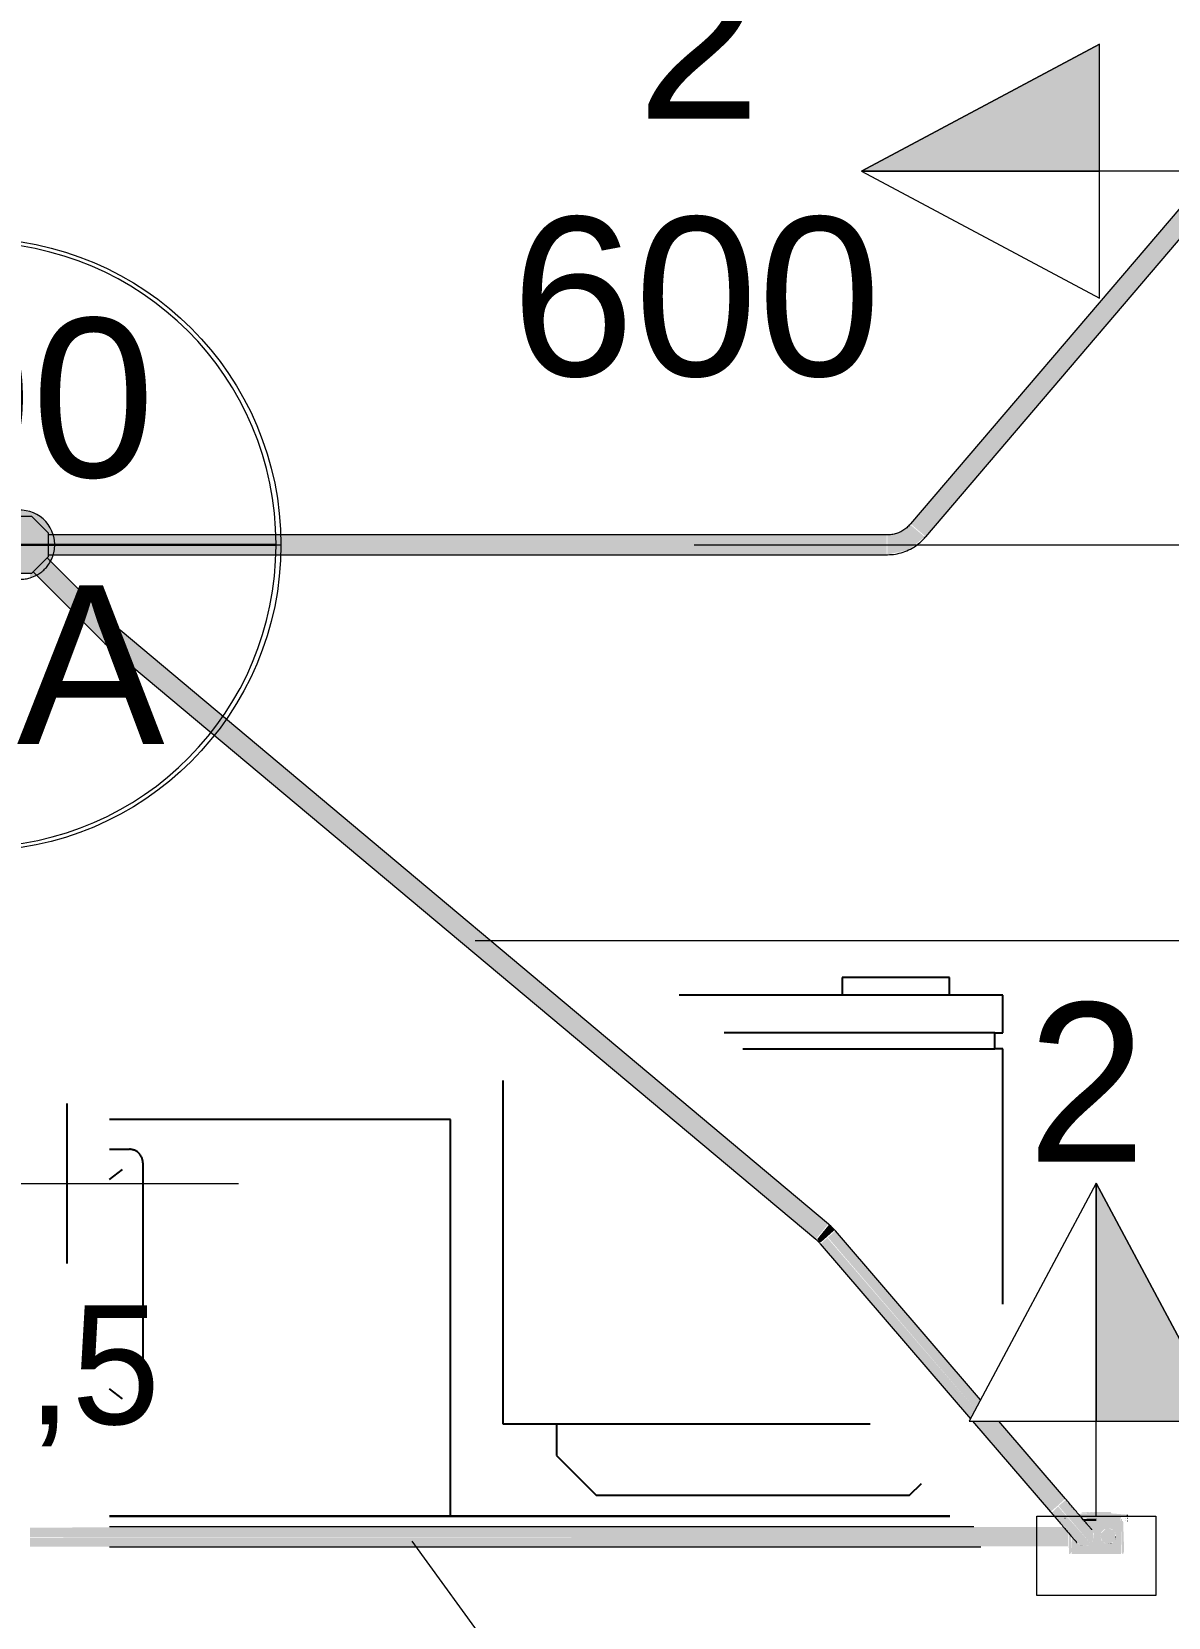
# Model space of a CAD drawing. Header units: metres. Extents: x 4 to 151, y -16 to 34.
# Drawn here: x 38.653 to 40.085, y 8.599 to 10.598 of the extents above; entities that cross this region are included whole.
import ezdxf

# ---------------------------------------------------------------- set-up
doc = ezdxf.new("R2010")
doc.units = ezdxf.units.M
doc.linetypes.add('Hidden 1_5', pattern=[0.0022, 0.0015, -0.0007000000000000001])
doc.linetypes.add('IMPORT-_Tracejado pequeno', pattern=[2.25, 1.5, -0.7500000000000001])
for name, color, linetype, lineweight in [('A-ANNO-NOTE', 7, 'Continuous', 9), ('A-DETL', 7, 'Continuous', 9), ('A-GENM', 7, 'Continuous', 9), ('Dispositivos elétricos', 7, 'Continuous', 50), ('E-LITE-EQPM-IDEN', 7, 'Continuous', 9), ('E-POWR-CNDT', 7, 'Continuous', 25), ('Identificadores de dispositivos elétricos', 7, 'Continuous', 9), ('KIRYA - PAREDE', 7, 'Continuous', 35), ('KIRYA - PISO', 7, 'Continuous', 9), ('LAYOUT-WC_COZINHA', 7, 'Continuous', 9)]:
    doc.layers.add(name, color=color, linetype=linetype, lineweight=lineweight)
doc.layers.add('Base Revit Coremas_dwg', color=7, linetype='Continuous', lineweight=9, true_color=0x767676)
doc.styles.add('Arial_1', font='arial.ttf', dxfattribs={"height": 0.1999999999999998})
doc.styles.add('Century Gothic_3', font='GOTHIC.TTF', dxfattribs={"height": 0.1999999999999998})
doc.styles.add('Century Gothic_5', font='GOTHIC.TTF', dxfattribs={"height": 0.1499999999999999})

# ---------------------------------------------------------------- blocks, each defined once
blk = doc.blocks.new('1_a_1 Tomada 2P_T_Conjunto 4x2 - a_ Tomada 2P_T 10A-V21-PLANTA BAIXA - TÉRREO')
at = {"layer": 'A-GENM', "true_color": 0xfbfbfb}
for points in [[(-0.01758819045100713, 8.662937034387142e-15), (0.03945262852544664, 8.662937034387142e-15), (0.03945262852544664, 0.002040112774558258), (1.732587406877428e-14, 0.005134648236333317), (-0.02263824723124786, 0.002861145566397624), (-0.01875631411146303, 8.662937034387142e-15), (-0.01849999999998713, 8.662937034387142e-15)], [(-0.01849999999998713, 0.003683568595186807), (1.732587406877428e-14, 0.005134648236333317), (0.01850000000001745, 0.003683568595186807), (0.01850000000001745, 0.005586397029279828), (-0.01849999999998713, 0.005134648236333317)]]:
    blk.add_hatch(color=7, dxfattribs=at).paths.add_polyline_path(points)
at = {"layer": 'A-GENM'}
blk.add_line((0.03945262852542796, -2.707167823245982e-16), (0.03945262852542796, 0.002040112774547159), dxfattribs=at)
blk = doc.blocks.new('Base Revit Coremas_dwg_A$C245F1D6E-8225580-PLANTA BAIXA - TÉRREO')
at = {"layer": 'LAYOUT-WC_COZINHA', "color": 254, "linetype": 'IMPORT-_Tracejado pequeno', "lineweight": 25, "true_color": 0xe3e3e3}
for p, q in [((0.8977768198381908, 0.5000000611034883), (0.6544821355883762, 0.5000000611034883)), ((1.199999976023018, 0.5000000611034883), (1.176682076889047, 0.5000000611034926)), ((0.3874999760230367, 0.05437204950430897), (0.3874999760230367, 0.3603720493701985)), ((0.4044999760155861, 0.3773720502940705), (0.4294821355883988, 0.3773720502940705)), ((0.636823674802372, 0.3773720502940705), (0.7954999760188458, 0.3773720502940705)), ((0.8124999760113952, 0.3603720493701985), (0.8124999760113952, 0.05437204950430897)), ((0.4129999760118608, 0.3518720507709077), (0.4294821355883994, 0.3391358363942578)), ((0.786999976022571, 0.3518720507709077), (0.6362845380720046, 0.2354101199744037)), ((0.6362845380720046, 0.1793339789001038), (0.786999976022571, 0.06287204996624496)), ((0.4294821355883994, 0.07560826413919704), (0.4129999760118608, 0.06287204996624496)), ((0.4294821355883987, 0.03737205044308212), (0.4044999760155861, 0.03737205044308212)), ((0.7954999760188458, 0.03737205044308212), (0.6544821355883975, 0.03737205044308212)), ((0.6544821355883805, 6.110348493848505e-08), (0.9189570820309078, 6.110348926995357e-08))]:
    blk.add_line(p, q, dxfattribs=at)
at = {"layer": 'LAYOUT-WC_COZINHA', "color": 254, "linetype": 'IMPORT-_Tracejado pequeno', "lineweight": 25, "true_color": 0xe3e3e3, "flags": 128}
for points in [[(0.4294821355883798, 0.5000000611034883), (-2.398862123982326e-08, 0.5000000611034883), (-2.398862123982326e-08, 6.110348926995357e-08), (0.4294821355883798, 6.110349360142209e-08)], [(1.15550181469635, 6.110348926995357e-08), (1.199999976023018, 6.110348926995357e-08), (1.199999976023018, 0.5000000611034883)], [(0.6268236748221626, 0.4346910152671626), (0.6268236748221626, 0.4210724957374624), (0.6268236748221626, 0.2628899343399098), (0.6268236748221626, 0.2574631083843997)], [(0.636823674802372, 0.2574631083843997), (0.636823674802372, 0.2628899343399098), (0.636823674802372, 0.4210724957374624), (0.636823674802372, 0.4346910152671626)]]:
    blk.add_lwpolyline(points, dxfattribs=at)
at = {"layer": 'LAYOUT-WC_COZINHA', "color": 254, "linetype": 'IMPORT-_Tracejado pequeno', "lineweight": 25, "true_color": 0xe3e3e3}
for centre, radius, start, end in [((0.6318236747977153, 0.4346906911669067), 0.01450707431646956, 132.80067001168, 220.1593636070223), ((0.6318236749480235, 0.4346906903780838), 0.01450707495718333, 290.1610061059952, 132.8006685075893), ((0.6318236747977153, 0.4346906911669067), 0.005000000000002654, 0.003727362298648247, 179.9962726377013), ((0.6318236749195442, 0.4346906896147167), 0.01450707433438391, 220.1593630722782, 249.8389918459309), ((0.4044999764812474, 0.3603720498358598), 0.01700000045821077, 90.00000156943679, 180.0000015694364), ((0.7954999755531845, 0.3603720498358598), 0.01700000045821071, 359.9999984305628, 89.9999984305632), ((0.6318236748122673, 0.2574631098463763), 0.00737905305473961, 132.6558925907542, 47.34410740924582), ((0.6318236747977153, 0.2574631083843997), 0.00500000000000969, 179.9935247672095, 0.006475232790476314), ((0.5999999760172159, 0.2073720503685763), 0.02259754023699471, 359.9999999999995, 51.42857142857112), ((0.5999999760172159, 0.2073720503685763), 0.02259754023699475, 308.5714285714278, 359.9999999999993), ((0.4044999755499248, 0.0543720499699702), 0.01699999952688814, 180.0000015694367, 270.0000015694368), ((0.795499976484507, 0.05437204996997032), 0.01699999952688822, 269.9999984305626, 359.9999984305626)]:
    blk.add_arc(centre, radius, start, end, dxfattribs=at)
blk = doc.blocks.new('Base Revit Coremas_dwg_A$C7E1C57F4-8225582-PLANTA BAIXA - TÉRREO')
at = {"layer": 'LAYOUT-WC_COZINHA', "color": 254, "linetype": 'IMPORT-_Tracejado pequeno', "lineweight": 25, "true_color": 0xe3e3e3}
for p, q in [((0.3275645153665316, 0.089999922909783), (0.009999989072866875, 0.089999922909783)), ((0.009999989072866812, 0.06999992335681782), (0.3514171247770987, 0.06999992335681782)), ((0.0674999890682102, 0.02249992209021912), (0.2024999890775234, 0.02249992209021912))]:
    blk.add_line(p, q, dxfattribs=at)
at = {"layer": 'LAYOUT-WC_COZINHA', "color": 254, "linetype": 'IMPORT-_Tracejado pequeno', "lineweight": 25, "true_color": 0xe3e3e3, "flags": 128}
for points in [[(0.5624999890635378, 0.562499923058784), (0.5624999890635378, 0.6024999221647165), (0.5124999890751792, 0.6524999229097741), (0.1174999890856559, 0.6524999229097741), (0.1026920894400373, 0.6376920230486736)], [(0.6299999890681962, 0.1300404498751727), (0.6299999890681962, 0.562499923058784), (0.5624999890635378, 0.562499923058784), (0.1672275623634423, 0.562499923058784)], [(-1.093646421850281e-08, 0.4118713143681565), (-1.093646421850281e-08, 0.08999992290977199), (0.009999989072850497, 0.08999992290977199), (0.009999989072850497, 0.06999992335680574), (-1.093646421850281e-08, 0.06999992335680574), (-1.093646421850281e-08, 0.02249992209020852), (0.06749998906819409, 0.02249992209020852), (0.06749998906819409, -7.694121802614973e-08), (0.2024999890775064, -7.694121802614973e-08), (0.2024999890775064, 0.02249992209020852), (0.4080670749039818, 0.02249992209020419)]]:
    blk.add_lwpolyline(points, dxfattribs=at)
blk = doc.blocks.new('Base Revit Coremas_dwg-8208185-PLANTA BAIXA - TÉRREO')
at = {"layer": 'KIRYA - PAREDE', "color": 254, "linetype": 'IMPORT-_Tracejado pequeno', "lineweight": 25, "true_color": 0xe3e3e3}
for p, q in [((16.37569013854174, 8.726417375864465), (15.31705999119323, 8.726417375864465)), ((15.31705999119323, 8.726417375864465), (16.37569013854174, 8.726417375864465))]:
    blk.add_line(p, q, dxfattribs=at)
at = {"layer": 'KIRYA - PISO', "color": 254, "linetype": 'IMPORT-_Tracejado pequeno', "lineweight": 25, "true_color": 0xe3e3e3}
for radius in [6.000000000000005, 6.000000000000005, 5.000000000000009, 5.000000000000009, 4.000000000000004, 4.000000000000004]:
    blk.add_circle((15.18911030137792, 9.147155324445748), radius, dxfattribs=at)
at = {"rotation": 180}
for name, p in [('Base Revit Coremas_dwg_A$C7E1C57F4-8225582-PLANTA BAIXA - TÉRREO', (16.44274490291809, 9.405631451641284)), ('Base Revit Coremas_dwg_A$C7E1C57F4-8225582-PLANTA BAIXA - TÉRREO', (16.44274490291809, 9.405631451641284)), ('Base Revit Coremas_dwg_A$C245F1D6E-8225580-PLANTA BAIXA - TÉRREO', (15.74654212678161, 9.22641743696795)), ('Base Revit Coremas_dwg_A$C245F1D6E-8225580-PLANTA BAIXA - TÉRREO', (15.74654212678161, 9.22641743696795))]:
    blk.add_blockref(name, p, dxfattribs=at)
blk = doc.blocks.new('PVC Corrugado Amarelo_Caixa de Luz 4x2 - Linha Eletroduto Corrugado _Amarelo_-V22-PLANTA BAIXA - TÉRREO')
at = {"layer": 'E-POWR-CNDT', "linetype": 'Hidden 1_5', "lineweight": 9, "true_color": 0xffff00}
for points in [[(-0.03300000000002282, 0.04749999999999353), (-0.0346234509579291, 0.04660795023494161), (-0.03498463072602286, 0.04013102654842746), (-0.03382842712476748, 0.005755382545247824), (-0.03100000000001894, 0.005755382545247824), (-0.03203527618043269, 0.04605291427061267)], [(0.03437188135234281, 0.04749999999999353), (0.0329999999999795, 0.04749999999999353), (0.03099999999997996, 0.04449999999999422), (0.03208959095977135, 0.02339210754033962), (0.03491607575523599, 0.02064312833101983), (0.03446410161511462, 0.04749999999999353)], [(0.01615349536742833, 0.03734813945391402), (0.0208271660759959, 0.03593861555576869), (0.0172245039839038, 0.03720713849461792)], [(-0.03100000000001894, 0.005755382545247824), (-0.03186602540380369, 0.005136438134041203), (-0.03100000000001894, 0.002755382545248506)], [(-0.02308200673416212, 0.005755382545247824), (-0.03100000000001894, 0.005755382545247824), (-0.03023956108228952, 0.002755382545248506), (-2.165734258596785e-14, 0.002755382545248506), (-2.165734258596785e-14, 0.005755382545247824), (-0.02243534139269887, 0.005755382545247824)], [(0.01195861433097691, 0.005755382545247824), (-2.165734258596785e-14, 0.005755382545247824), (-2.165734258596785e-14, 0.002755382545248506), (0.01724631850287768, 0.003383519793150493), (0.01486020590319371, 0.005755382545247824)]]:
    blk.add_hatch(color=2, dxfattribs=at).paths.add_polyline_path(points)
h = blk.add_hatch(color=2, dxfattribs=at)
h.paths.add_polyline_path([(-0.03100000000001894, 0.04749999999999353), (-0.03100000000001894, 0.005755382545247824), (0.01520876041983991, 0.005755382545247824), (0.002925927171368767, 0.02176476193620948), (0.003108731668355961, 0.02867656715967537), (0.004999999999981537, 0.03241078560719322), (0.00995743462459136, 0.03638919695834014), (0.01615349536742833, 0.03734813945391402), (0.0212545605278337, 0.03582342851481021), (0.02662347384694824, 0.03027629000263572), (0.02938344454830289, 0.02647775649589963), (0.03099999999997996, 0.02589552965433501), (0.03099999999997996, 0.04749999999999353), (0.008436980974483402, 0.04749999999999353)])
h.paths.add_polyline_path([(-0.01500000000002258, 0.03499999999999637), (-0.01000000000001938, 0.03366025403783748), (-0.006339745962175084, 0.02999999999999318), (-0.005044095225530407, 0.02466506350945459), (-0.006339745962179416, 0.01999999999999545), (-0.01000000000001505, 0.01633974596215115), (-0.01500000000004424, 0.01499999999998793), (-0.02000000000002144, 0.01633974596215115), (-0.02366025403786574, 0.01999999999999545), (-0.0250000000000203, 0.02499999999999432), (-0.02366025403786574, 0.02999999999999318), (-0.02000000000001278, 0.03366025403783748), (-0.01758819045105045, 0.03465925826288271)])
h.paths.add_polyline_path([(-0.02827897258224599, 0.002755382545248506), (-0.03100000000001894, 0.002755382545248506), (-0.03100000000001894, -8.662937034387142e-15), (0.01973555369345218, 0.000500610624754495), (0.01701034973751893, 0.002755382545248506), (-0.02747311034208821, 0.002755382545248506)])
h = blk.add_hatch(color=2, dxfattribs=at)
h.paths.add_polyline_path([(-0.01500000000002258, 0.03499999999999637), (-0.02000000000001278, 0.03366025403783748), (-0.01823443287197761, 0.03366025403783748), (-0.01582262332302394, 0.03465925826288271)])
h.paths.add_polyline_path([(-0.02366025403786574, 0.02999999999999318), (-0.0250000000000203, 0.02499999999999432), (-0.02431851652580165, 0.02499999999999432), (-0.02397777478869232, 0.02758819045101785)])
h = blk.add_hatch(color=2, dxfattribs=at)
h.paths.add_polyline_path([(0.01667398038379215, 0.03705145830800927), (0.02129869467088219, 0.03545544480052413), (0.0208271660759959, 0.03593861555576869), (0.01684425728751759, 0.03700583274916423)])
h.paths.add_polyline_path([(-0.01500000000002258, 0.03499999999999637), (-0.02207106781188744, 0.03207106781185918), (-0.02366025403786574, 0.02999999999999318), (-0.02424978952813074, 0.02170258889621715), (-0.02207106781188744, 0.01792893218812945), (-0.01500000000002258, 0.01499999999999226), (-0.01176476193623774, 0.01583723883288393), (-0.005608757633837206, 0.02176476193620948), (-0.005149918137760437, 0.02536193440138005), (-0.007928932188149053, 0.03207106781185918), (-0.01241180954899471, 0.03430649645877763), (-0.01372833452486652, 0.03465925826288271)])
at = {"layer": 'A-DETL', "linetype": 'Hidden 1_5'}
blk.add_line((0.03916395563352297, 0.002755382545258425), (0.03945262852542776, 0.002755382545258425), dxfattribs=at)
at = {"layer": 'E-POWR-CNDT', "lineweight": 9}
for p, q in [((-0.03886331828337223, 0.005755382545258425), (-0.0394526285254279, 0.005755382545258425)), ((-0.03886331828337236, 0.005755382545258425), (-0.0394526285254279, 0.005755382545258425)), ((-0.0394526285254279, 0.002755382545258425), (-0.03886331828337223, 0.002755382545258425)), ((-0.0394526285254279, 0.002755382545258425), (-0.03886331828337243, 0.002755382545258425)), ((-0.03709680190075156, 0.00575538254525839), (-0.03710199885295151, 0.00575538254525839)), ((-0.03710199885295151, 0.00275538254525839), (-0.03709680190075156, 0.00275538254525839))]:
    blk.add_line(p, q, dxfattribs=at)
blk = doc.blocks.new('PVC Corrugado Amarelo_Caixa de Octogonal 4x4 - PVC Corrugado Amarelo_Caixa de Octogonal 4x4-V25-PLANTA BAIXA - TÉRREO')
at = {"layer": 'Dispositivos elétricos', "linetype": 'Hidden 1_5', "lineweight": 9, "true_color": 0xffff00}
h = blk.add_hatch(color=2, dxfattribs=at)
h.paths.add_polyline_path([(0.01249999999999716, -0.04150358051657852), (0.02050862846196002, -0.03818629799163084), (0.01604884973173876, -0.03458046515725903), (0.01419168887885632, -0.03580033188483699), (0.01249999999999716, -0.03580033188483699), (0.01249999999999716, -0.04142299424000817)])
h.paths.add_polyline_path([(-0.01250000000000366, -0.04150358051656119), (-0.01250000000000366, -0.03580033188483699), (-0.01527961800183309, -0.03534969688710839), (-0.035800331884798, -0.01419168887871338), (-0.035800331884798, -0.01250000000000582), (-0.0415035805165547, -0.01250000000000582), (-0.035800331884798, -0.02418934230013229), (-0.0278787980842376, -0.03296931289069872), (-0.02174999999998423, -0.03767210506462577)])
h.paths.add_polyline_path([(0.03818629799162868, -0.02050862846197518), (0.04150358051660451, -0.01249999999995817), (0.03580033188482833, -0.01249999999995817), (0.03580033188482833, -0.01482898300414347), (0.03458046515727636, -0.0169027956276207), (0.03720014019131833, -0.01952247066166267)])
h.paths.add_polyline_path([(-0.03812931488896164, 0.0124999999999885), (-0.035800331884798, 0.0124999999999885), (-0.03534969688709972, 0.01527961800185042), (-0.0344546682004865, 0.01677699867085466), (-0.03818629799160269, 0.02050862846196652), (-0.04142299423998001, 0.0124999999999885), (-0.03995918553418338, 0.0124999999999885)])
h.paths.add_polyline_path([(0.03580033188482833, 0.01250000000004047), (0.04150358051657202, 0.01250000000004047), (0.03580033188482833, 0.02418934230013662), (0.02760231621813371, 0.03318146488827402), (0.02054892160028202, 0.03816960802726848), (0.009265807712794788, 0.04228013327244681), (-0.003235238063784834, 0.04307407282861211), (-0.0124933051601139, 0.04150635361004563), (-0.02050862846193837, 0.03818629799163084), (-0.01647582267964724, 0.03415349220933755), (-0.01482898300412831, 0.03580033188481533), (0.01482898300416296, 0.03580033188481533), (0.03580033188482833, 0.01482898300415213)])
blk.add_hatch(color=2, dxfattribs=at).paths.add_polyline_path([(0.006249999999996414, -0.03580033188483699), (0.0148289830041543, -0.03580033188483266), (0.03580033188482833, -0.01482898300414347), (0.03580033188482833, 0.01482898300415213), (0.01482898300416296, 0.03580033188481533), (-0.01482898300412831, 0.03580033188481533), (-0.03580033188479584, 0.01482898300415213), (-0.035800331884798, -0.01482898300414347), (-0.01482898300410232, -0.03580033188483699), (0.003235238063776171, -0.03580033188483699)])
at = {"layer": 'A-DETL', "linetype": 'Hidden 1_5'}
for radius, start, end in [(0.04350000000000005, 118.2946978632201, 151.7053021367615), (0.04350000000000004, 163.2960402129181, 179.9999999999999), (0.04350000000000005, 179.9999999999998, 196.7039597871178), (0.04350000000000006, 359.9999999999996, 16.70602704775538), (0.04350000000000004, 343.2939729523525, 359.999999999999), (0.04350000000000006, 298.3187302896753, 331.6812697102588), (0.0435, 253.2924353432815, 286.7075646566628)]:
    blk.add_arc((2.876365812198856e-16, 4.272249221060065e-16), radius, start, end, dxfattribs=at)
at = {"layer": 'Dispositivos elétricos', "lineweight": 9}
for p, q in [((-0.01482898300414687, 0.03580033188481292), (-0.03580033188481198, 0.01482898300414765)), ((0.01482898300414769, 0.03580033188481289), (-0.01482898300414687, 0.03580033188481292)), ((0.03580033188481276, 0.01482898300414777), (0.01482898300414769, 0.03580033188481289)), ((-0.03580033188481198, 0.01482898300414765), (-0.0358003318848119, -0.01482898300414678)), ((0.03580033188481276, -0.01482898300414668), (0.03580033188481276, 0.01482898300414777)), ((-0.0358003318848119, -0.01482898300414678), (-0.01482898300414674, -0.03580033188481186)), ((0.01482898300414763, -0.0358003318848118), (0.03580033188481276, -0.01482898300414668)), ((-0.01482898300414674, -0.03580033188481186), (0.01482898300414764, -0.0358003318848118))]:
    blk.add_line(p, q, dxfattribs=at)
for radius, start, end in [(0.0435, 16.77155673472357, 118.229168176252), (0.04350000000000005, 151.7708318237297, 163.23051052595), (0.0435, 196.7694894740856, 253.2269056563132), (0.04350000000000005, 331.7467993972271, 343.2284432653844), (0.04350000000000005, 286.7730943436309, 298.2532006027071)]:
    blk.add_arc((2.876365812198856e-16, 4.272249221060065e-16), radius, start, end, dxfattribs=at)
blk = doc.blocks.new('Tag de Luminárias de Teto 2 - Tag de Luminárias de Teto 2-3493498-PLANTA BAIXA - TÉRREO')
at = {"layer": 'E-LITE-EQPM-IDEN'}
for p, q in [((-0.003861451443040973, 1.259376205309247e-17), (0.003861451443040971, -1.235969987410149e-17)), ((-0.003800000000000002, 9.765625000012382e-06), (0.003799999999999999, 9.765624999987827e-06)), ((1.470902172174639e-21, 1.170310894954888e-19), (-6.237551721879286e-18, -0.003861451443040972)), ((-3.906249999999958e-05, -9.765625000000229e-06), (-0.003800000000000002, -9.765625000012382e-06)), ((-3.906250000000614e-05, -0.00380956484615549), (-3.90625e-05, -9.765625000000424e-06)), ((0.003800000000000002, -9.765625000012382e-06), (3.906249999999958e-05, -9.765625000000229e-06)), ((3.90625e-05, -9.765625000000229e-06), (3.906250000000614e-05, -0.00380956484615549))]:
    blk.add_line(p, q, dxfattribs=at)
blk.add_circle((-2.98848752686665e-19, 1.169605258446771e-19), 0.003861451443040976, dxfattribs=at)
for centre, radius, start, end in [((-1.586231146433193e-18, 9.76562500001486e-06), 0.003800000000000003, 359.9999999999989, 179.9999999999988), ((1.057487430955462e-18, -9.765625000011598e-06), 0.003800000000000007, 180.0000000000004, 269.4110116299548), ((1.743201936965644e-18, -9.765625000013976e-06), 0.0038, 270.588988370044, 359.9999999999989)]:
    blk.add_arc(centre, radius, start, end, dxfattribs=at)
blk = doc.blocks.new('Fiação_Tags Lighting Fixture - 1_ FN-3746626-PLANTA BAIXA - TÉRREO')
at = {"layer": 'E-LITE-EQPM-IDEN', "color": 5, "lineweight": 25, "true_color": 0x0000ff}
for p, q in [((-0.001283428347490118, -0.001641629534408945), (-0.0003447113166747839, -0.001641629534408948)), ((-0.000344711316674784, -0.001641629534408948), (-0.0003447113166747872, -0.003663798866615196))]:
    blk.add_line(p, q, dxfattribs=at)
at = {"layer": 'E-LITE-EQPM-IDEN', "color": 1, "lineweight": 25, "true_color": 0xff0000}
blk.add_line((0.0004337132169709926, -0.00164162953440895), (0.0004337132169709894, -0.003658061608413723), dxfattribs=at)
at = {"layer": 'E-LITE-EQPM-IDEN'}
blk.add_line((-0.00259543484413247, -0.002652714200512058), (0.00259543484413247, -0.002652714200512074), dxfattribs=at)

msp = doc.modelspace()

# ---------------------------------------------------------------- hatches: boundary and pattern name
at = {"layer": 'A-ANNO-NOTE', "lineweight": 5}
for points in [[(39.765520915026, 10.42200790411247), (39.99873130618698, 10.42200790411247), (39.99873130618698, 10.58200790411246), (39.69873130618699, 10.42200790411247), (39.76355146626174, 10.42200790411247)], [(40.15469625249736, 8.846417375864464), (39.99469625249737, 9.146417375864464), (39.99469625249737, 8.846417375864464)]]:
    msp.add_hatch(color=256, dxfattribs=at).paths.add_polyline_path(points)
at = {"layer": 'E-POWR-CNDT', "lineweight": 5, "true_color": 0xffff00}
for points in [[(39.77027558494312, 9.969281802924543), (40.11062984201628, 10.36820979758784), (40.10088464503241, 10.3760464542383), (39.76139120675641, 9.976861707011857), (39.76962653662606, 9.969835552876189)], [(39.77978492477733, 9.961168698961353), (40.119815158954, 10.36037314093948), (40.11062984201718, 10.36820979758889), (39.77027558494312, 9.969281802924543), (39.77946090187994, 9.961445146275128)], [(38.75627580344572, 9.950973471590553), (39.73058917728922, 9.950973471590553), (39.73058917728922, 9.963473471590563), (38.67465542643634, 9.963047544419172), (38.67465542643634, 9.950973471590553), (38.75414404483695, 9.950973471590553)], [(38.7518563860633, 9.837972180078712), (38.76039404483694, 9.847112190834727), (38.67270741076965, 9.93419647291968), (38.66416975199599, 9.925658814146024), (38.74615501866193, 9.843673547480076)], [(38.75627580344572, 9.938473471590564), (39.73058917728922, 9.93889939876195), (39.73058917728922, 9.950973471590553), (38.67465542643634, 9.950973471590553), (38.67465542643634, 9.938473471590564), (38.75414404483695, 9.938473471590564)], [(38.74301755129847, 9.829133345313881), (38.7518563860633, 9.837972180078712), (38.664169751996, 9.925658814146027), (38.65563209322234, 9.916520865197848), (38.74271637530729, 9.829434521305059)], [(38.74883794877539, 9.826011359280956), (38.76263947391466, 9.844222180078718), (38.76258920600793, 9.84496792509133), (38.75951104150949, 9.844212621962535), (38.74490883739829, 9.829610417851343), (38.74631349284449, 9.826431335078633), (38.74880188803263, 9.826017358450525)], [(39.6411994954269, 9.075596191051629), (39.64923087214311, 9.08517465585776), (38.75655960222348, 9.83366404299502), (38.74880188803263, 9.823856116904766), (39.64081024674407, 9.075922569325316)], [(39.64923087214311, 9.08517465585776), (39.65698858633395, 9.094982581948017), (38.76431731641431, 9.842916129527465), (38.75655960222348, 9.83366404299502), (39.57053725106861, 9.151157893130486)], [(39.6475986480153, 9.071732221632441), (39.66467913068712, 9.087022653449067), (39.66014374686675, 9.091947653275536), (39.65726224885931, 9.09319672498694), (39.64315376304731, 9.075922569325316), (39.645215183785, 9.072550477275826), (39.64730233878394, 9.071833946129777)], [(39.97874567342622, 8.688953572294542), (39.98561138905903, 8.690478760308688), (39.9873817300831, 8.692462809129026), (39.94648064970248, 8.738799997045135), (39.93826605153122, 8.730523266626337), (39.97368955591836, 8.690909137508687), (39.97854275712992, 8.689069236410543)], [(39.98783733161378, 8.691931974933533), (39.99148933429186, 8.697273317251398), (39.9913306684556, 8.702046584655939), (39.99080823146133, 8.704714786968239), (39.99002446446821, 8.708267490158981), (39.98500706321973, 8.713917375864463), (39.97452844877064, 8.726417375864465), (39.95564284343438, 8.746663675617528), (39.94713193603179, 8.739358979588193), (39.98777980923177, 8.691998995883456)]]:
    msp.add_hatch(color=2, dxfattribs=at).paths.add_polyline_path(points)
h = msp.add_hatch(color=2, dxfattribs=at)
h.paths.add_polyline_path([(39.73836168856451, 9.940148154043253), (39.75843303654665, 9.94472347159055), (39.77851091481277, 9.96094115165049), (39.76036566207912, 9.97630795706021), (39.74512100557264, 9.966444311397105), (39.73158917728922, 9.963047141053744), (39.73158917728922, 9.940149336650853)])
h.paths.add_polyline_path([(39.73159136970136, 9.938899803011726), (39.73836168856451, 9.940148154043253), (39.73158917728922, 9.940149336650853)])
h = msp.add_hatch(color=2, dxfattribs=at)
h.paths.add_polyline_path([(39.93699524877155, 8.731976732546267), (39.94648064970248, 8.740117811662671), (39.85524642897669, 8.846417375864464), (39.83877374625745, 8.846417375864464), (39.93675762332812, 8.732254133090278)])
h.paths.add_polyline_path([(39.83625895073754, 8.849347435064793), (39.84257210136658, 8.861184592494224), (39.65581324618657, 9.077464788344011), (39.64730233878394, 9.069506113945657), (39.83469625249737, 8.851168178866713)])
h = msp.add_hatch(color=2, dxfattribs=at)
h.paths.add_polyline_path([(39.94648064970229, 8.740117811662888), (39.95564284343438, 8.74863546860404), (39.87067727170707, 8.846417375864464), (39.85524642897669, 8.846417375864464), (39.94402564729112, 8.742978204225523)])
h.paths.add_polyline_path([(39.84257210136658, 8.861184592494224), (39.84888525199561, 8.873021749923655), (39.66562672624774, 9.085887449459433), (39.65646453251583, 9.07802377088704), (39.83469625249737, 8.870360966182258)])
h = msp.add_hatch(color=2, dxfattribs=at)
h.paths.add_polyline_path([(39.93699524877155, 8.70052995234843), (39.95923590494002, 8.70052995234843), (39.95914784888416, 8.706779952348425), (39.95348274542047, 8.713028575833812), (38.6513550945515, 8.712272724470337), (38.6513550945515, 8.70052995234843), (39.76931103247435, 8.70052995234843)])
h.paths.add_polyline_path([(38.1791207812285, 8.70052995234843), (38.62635509455151, 8.70052995234843), (38.62635509455151, 8.713029952348423), (38.17906812933361, 8.712604025177036), (38.17906812933361, 8.70052995234843)])
h = msp.add_hatch(color=2, dxfattribs=at)
h.paths.add_polyline_path([(38.17906812933361, 8.68802995234842), (38.62635509455151, 8.688455879519807), (38.62635509455151, 8.70052995234843), (38.17906812933361, 8.70052995234843), (38.17906812933361, 8.688455879519807)])
h.paths.add_polyline_path([(38.6513550945515, 8.68802995234842), (39.95923590494002, 8.688455879519807), (39.95923590494002, 8.70052995234843), (38.6513550945515, 8.699671628325357), (38.6513550945515, 8.688342879018432)])

# ---------------------------------------------------------------- linework, layer by layer
at = {"layer": 'A-ANNO-NOTE'}
for p, q in [((39.99873130618697, 10.58200790411246), (39.69873130618697, 10.42200790411246)), ((39.69873130618697, 10.42200790411246), (39.99873130618697, 10.58200790411246)), ((39.99873130618697, 10.42200790411246), (39.99873130618697, 10.58200790411246)), ((39.99873130618697, 10.26200790411246), (39.99873130618697, 10.58200790411246)), ((39.69873130618697, 10.42200790411246), (39.99873130618697, 10.42200790411246)), ((39.69873130618697, 10.42200790411246), (39.99873130618697, 10.26200790411246)), ((39.99873130618697, 10.42200790411246), (39.69873130618697, 10.42200790411246)), ((39.69873130618697, 10.42200790411246), (39.99873130618697, 10.26200790411246)), ((39.99873130618697, 10.26200790411246), (39.99873130618697, 10.42200790411246)), ((40.11873130618697, 10.42200790411246), (39.99873130618697, 10.42200790411246)), ((39.99469625249735, 9.146417375864457), (39.83469625249735, 8.846417375864457)), ((39.99469625249735, 9.146417375864457), (39.83469625249735, 8.846417375864457)), ((40.15469625249735, 8.846417375864457), (39.99469625249735, 9.146417375864457)), ((39.99469625249735, 9.146417375864457), (39.99469625249735, 8.846417375864457)), ((39.99469625249735, 8.846417375864457), (39.99469625249735, 9.146417375864457)), ((39.99469625249735, 9.146417375864457), (40.15469625249735, 8.846417375864457)), ((39.83469625249735, 8.846417375864457), (39.99469625249735, 8.846417375864457)), ((39.83469625249735, 8.846417375864457), (40.15469625249735, 8.846417375864457)), ((39.99469625249735, 8.846417375864457), (40.15469625249735, 8.846417375864457)), ((39.99469625249735, 8.726417375864457), (39.99469625249735, 8.846417375864457)), ((39.91969625249735, 8.726417375864457), (40.06969625249735, 8.726417375864457)), ((39.91969625249735, 8.626417375864458), (39.91969625249735, 8.726417375864457)), ((40.06969625249735, 8.726417375864457), (40.06969625249735, 8.626417375864458)), ((40.06969625249735, 8.626417375864458), (39.91969625249735, 8.626417375864458))]:
    msp.add_line(p, q, dxfattribs=at)
at = {"layer": 'A-DETL', "color": 57, "linetype": 'Hidden 1_5', "true_color": 0x808040}
msp.add_line((39.64623609661984, 9.070748018259069), (39.64632784525563, 9.070641523845062), dxfattribs=at)
at = {"layer": 'A-DETL', "color": 57, "linetype": 'Hidden 1_5', "true_color": 0x808040, "flags": 128}
for points in [[(39.9891816534283, 8.709558454980861), (39.98915560544848, 8.709588804216951), (39.9890775031802, 8.709679803372918), (39.98894747157043, 8.709831306869527), (39.98876571864203, 8.710043072333496)], [(39.96993269851382, 8.693600380716122), (39.9700767140844, 8.693432584112292), (39.97016884828667, 8.693325235954202), (39.97020895372557, 8.693278507976004), (39.97021085156644, 8.693276296748067)]]:
    msp.add_lwpolyline(points, dxfattribs=at)
at = {"layer": 'E-LITE-EQPM-IDEN'}
msp.add_line((38.59535509455151, 9.950973471590522), (38.96731503962858, 9.95097347159052), dxfattribs=at)
at = {"layer": 'E-POWR-CNDT', "color": 57, "lineweight": 9, "true_color": 0x808040}
for p, q in [((40.10112050218297, 10.37632290155208), (39.76076624510891, 9.977394906887731)), ((39.77978492477733, 9.961168698961353), (40.12013918185139, 10.3600966936257)), ((39.7607662451089, 9.977394906887731), (39.76011719679185, 9.97663415970099)), ((39.73058917728922, 9.963473471590563), (38.67465542643634, 9.963473471590563)), ((39.7315891772891, 9.963473471590554), (39.73058917728922, 9.96347347159055)), ((39.77913587646027, 9.960407951774616), (39.77978492477733, 9.961168698961353)), ((38.76069522082813, 9.846811014843542), (38.67300858676082, 9.934497648910861)), ((38.67465542643634, 9.938473471590564), (39.73058917728922, 9.938473471590564)), ((39.73058917728935, 9.938473471590546), (39.73158917728922, 9.938473471590555)), ((38.65533091723116, 9.916819979381199), (38.74301755129846, 9.829133345313881)), ((38.76140232760923, 9.846103908062455), (38.76069522082813, 9.84681101484355)), ((38.76459097893969, 9.843242507801168), (38.7638247017552, 9.843885017938462)), ((39.65726224885931, 9.094753120663897), (38.76459097893969, 9.843242507801152)), ((38.74301755129855, 9.829133345313803), (38.74372465807966, 9.828426238532709)), ((38.74776194832278, 9.824728088326198), (38.74852822550727, 9.824085578188896)), ((38.74852822550727, 9.824085578188887), (39.6411994954269, 9.075596191051629)), ((39.65802852604386, 9.094110610526544), (39.65726224885938, 9.09475312066384)), ((39.64119949542696, 9.075596191051572), (39.64196577261146, 9.07495368091427)), ((39.66594993344674, 9.086164850003478), (39.6652986471175, 9.08692368207786)), ((39.84888525199561, 8.873021749923655), (39.66594993344677, 9.086164850003433)), ((39.64632784525571, 9.070641523844971), (39.64697913158495, 9.069882691770589)), ((39.6469791315849, 9.06988269177064), (39.83625895073755, 8.84934743506479)), ((39.83877374625745, 8.846417375864464), (39.93699524877155, 8.731976732546267)), ((39.95596605063342, 8.748258890779065), (39.87171911169592, 8.846417375864464)), ((39.95661733696272, 8.747500058704595), (39.95596605063341, 8.74825889077907)), ((39.93699524877154, 8.731976732546272), (39.93764653510085, 8.731217900471798)), ((39.84049256040348, 8.713029952348426), (38.75135509455151, 8.713029952348423)), ((38.75135509455151, 8.688029952348415), (39.84918220544097, 8.68802995234842))]:
    msp.add_line(p, q, dxfattribs=at)
at = {"layer": 'E-POWR-CNDT', "color": 57, "lineweight": 9, "true_color": 0x808040, "flags": 128}
for points in [[(39.76011719679185, 9.97663415970099), (39.75912106454204, 9.975512812048875), (39.7580808871458, 9.974432196020707), (39.75699832866505, 9.973394040371618), (39.75587512096241, 9.972400005929178), (39.75471306093064, 9.971451682936449), (39.75351400761787, 9.970550588507916), (39.75227987925361, 9.969698164202446), (39.75101265018, 9.968895773717094), (39.74971434769321, 9.968144700705462), (39.74838704880028, 9.967446146724143), (39.74703287689628, 9.966801229310501), (39.74565399836739, 9.96621098019481), (39.74425261912511, 9.96567634364976), (39.74283098107729, 9.965198174979756), (39.74139135854152, 9.964777239152678), (39.73993605460677, 9.964414209576045), (39.73846739744889, 9.964109667019741), (39.73698773660603, 9.963864098686894), (39.73549943921989, 9.963677897434454), (39.73400488624881, 9.963551361144694), (39.73250646865871, 9.963484692248686), (39.73158917728922, 9.963473471590554)], [(39.73158917728922, 9.938473471590555), (39.73408851067589, 9.938523464924243), (39.7365838456623, 9.938673364946638), (39.73907119024477, 9.93892293184969), (39.7415465652026, 9.939271766379576), (39.74400601046391, 9.93971931047548), (39.74644559144092, 9.940264848162304), (39.74886140532448, 9.940907506696133), (39.75124958732773, 9.941646257960405), (39.75360631686891, 9.942479920110687), (39.75592782368351, 9.943407159465371), (39.75821039385584, 9.944426492639309), (39.76045037576056, 9.94553628891685), (39.76264418590445, 9.946734772860701), (39.76478831465927, 9.948020027152221), (39.76687933187641, 9.9493899956587), (39.76891389237436, 9.95084248672279), (39.77088874129037, 9.952375176668625), (39.77280071928743, 9.953985613519247), (39.77464676760863, 9.955671220919244), (39.77642393297043, 9.957429302256356), (39.7781293722874, 9.959257044975471), (39.77913587646027, 9.960407951774616)], [(38.7638247017552, 9.843885017938462), (38.76269486519903, 9.844871511411501), (38.76160538160876, 9.845902397206599), (38.76140232760932, 9.846103908062368)], [(38.74372465807966, 9.828426238532709), (38.74552730429108, 9.82669429357182), (38.74739776790364, 9.825035820603933), (38.74776194832278, 9.824728088326193)], [(39.6652986471175, 9.08692368207786), (39.66363292890526, 9.088787696441672), (39.66189400239659, 9.09058360883057), (39.66008464950298, 9.092308546167828), (39.65820776480305, 9.093959748921671), (39.65802852604386, 9.094110610526544)], [(39.64196577261146, 9.07495368091427), (39.64309560916762, 9.073967187441236), (39.64418509275789, 9.072936301646129), (39.64523248044091, 9.071862672726331), (39.64623609661984, 9.070748018259069), (39.64632784525563, 9.070641523845062)], [(39.9891816534283, 8.709558454980861), (39.98915560544848, 8.709588804216951), (39.9890775031802, 8.709679803372918), (39.98894747157043, 8.709831306869527), (39.98876571864203, 8.710043072333496), (39.98853253516089, 8.710314760985266), (39.98824829417084, 8.710645938180948), (39.98791345039685, 8.71103607410767), (39.9875285395175, 8.711484544631176), (39.98709417730811, 8.711990632294304), (39.98661105865554, 8.712553527464753), (39.98607995644658, 8.713172329630316), (39.98550172033148, 8.71384604883954), (39.98487727536465, 8.714573607285411), (39.98420762052485, 8.715353841029616), (39.98349382711696, 8.71618550186461), (39.98273703705817, 8.717067259310463), (39.98193846105113, 8.717997702743366), (39.9810993766471, 8.718975343652302), (39.98022112620214, 8.719998618020377), (39.9793051147296, 8.721065888826883), (39.97835280765243, 8.722175448666203), (39.97736572845881, 8.723325522479291), (39.97634545626488, 8.72451427039338), (39.97529362328852, 8.725739790665392), (39.97421191223809, 8.727000122724329), (39.97310205362054, 8.728293250307747), (39.97196582297288, 8.72961710468736), (39.97080503802177, 8.73096956797858), (39.96962155577552, 8.732348476528646), (39.96841726955326, 8.733751624378023), (39.96719410595603, 8.735176766789484), (39.96595402178467, 8.736621623839174), (39.96469900090932, 8.738083884064046), (39.96343105109564, 8.739561208159662), (39.96215220079287, 8.741051232722626), (39.96086449588867, 8.742551574031477), (39.95956999643622, 8.744059831860186), (39.95827077335846, 8.745573593317975), (39.9569689051352, 8.747090436709422), (39.95661733696272, 8.747500058704595)], [(39.93764653510085, 8.731217900471798), (39.93894876043456, 8.729700641000914), (39.94024890248551, 8.728185808821518), (39.94154488130381, 8.726675827341953), (39.94283462359977, 8.725173112210465), (39.94411606606086, 8.723680067450712), (39.94538715865252, 8.72219908161581), (39.94664586789774, 8.720732523967165), (39.94789018013024, 8.719282740684163), (39.94911810471589, 8.717852051110796), (39.9503276772373, 8.716442744045171), (39.95151696263645, 8.715057074077965), (39.9526840583104, 8.713697257985533), (39.95382709715506, 8.712365471183539), (39.9549442505521, 8.71106384424677), (39.9560337312944, 8.709794459500657), (39.95709379644519, 8.708559347690004), (39.95812275012634, 8.707360484730238), (39.95911894623148, 8.706199788546353), (39.96008079105937, 8.705079116004635), (39.96100674586342, 8.704000259942086), (39.96189532931351, 8.702964946298255), (39.96274511986565, 8.701974831354137), (39.96355475803625, 8.70103149908242), (39.96432294857695, 8.700136458613496), (39.96504846254675, 8.699291141821197), (39.96573013927807, 8.698496901032057), (39.96636688823355, 8.697755006861918), (39.9669576907507, 8.697066646183181), (39.96750160167153, 8.696432920226092), (39.96799775085459, 8.695854842816999), (39.96844534456702, 8.695333338756434), (39.96884366675437, 8.694869242339655), (39.9691920801861, 8.694463296021915), (39.96949002747506, 8.694116149230732), (39.96973703196913, 8.693828357326918), (39.96993269851382, 8.693600380716122), (39.9700767140844, 8.693432584112292), (39.97016884828667, 8.693325235954202), (39.97020895372557, 8.693278507976004), (39.97021085156644, 8.693276296748067)]]:
    msp.add_lwpolyline(points, dxfattribs=at)
at = {"layer": 'Identificadores de dispositivos elétricos'}
for p, q in [((39.48802846776709, 9.95097347159052), (40.12999857024876, 9.95097347159052)), ((39.21199561090602, 9.452095100097097), (40.12621990478908, 9.452095100097097)), ((39.13238604321207, 8.694988910941708), (39.55816804205705, 8.109704944757196))]:
    msp.add_line(p, q, dxfattribs=at)

# ---------------------------------------------------------------- block references
at = {"layer": 'A-DETL', "linetype": 'Hidden 1_5'}
msp.add_blockref('PVC Corrugado Amarelo_Caixa de Octogonal 4x4 - PVC Corrugado Amarelo_Caixa de Octogonal 4x4-V25-PLANTA BAIXA - TÉRREO', (38.63885509455151, 9.950973471590522), dxfattribs=at)
at = {"layer": 'A-DETL', "linetype": 'Hidden 1_5', "rotation": 180}
msp.add_blockref('PVC Corrugado Amarelo_Caixa de Luz 4x2 - Linha Eletroduto Corrugado _Amarelo_-V22-PLANTA BAIXA - TÉRREO', (39.99469625249735, 8.726417375864457), dxfattribs=at)
at = {"layer": 'Base Revit Coremas_dwg', "color": 254, "linetype": 'IMPORT-_Tracejado pequeno', "lineweight": 25, "true_color": 0xe3e3e3}
msp.add_blockref('Base Revit Coremas_dwg-8208185-PLANTA BAIXA - TÉRREO', (23.43429510335828, 0), dxfattribs=at)
at = {"layer": 'Dispositivos elétricos', "lineweight": 9}
msp.add_blockref('1_a_1 Tomada 2P_T_Conjunto 4x2 - a_ Tomada 2P_T 10A-V21-PLANTA BAIXA - TÉRREO', (39.99469625249735, 8.726417375864457), dxfattribs=at)
at = {"layer": 'E-LITE-EQPM-IDEN', "xscale": 99.99999999999993, "yscale": 99.99999999999993, "zscale": 99.99999999999993}
for name, p in [('Tag de Luminárias de Teto 2 - Tag de Luminárias de Teto 2-3493498-PLANTA BAIXA - TÉRREO', (38.58116989532449, 9.95097347159052)), ('Fiação_Tags Lighting Fixture - 1_ FN-3746626-PLANTA BAIXA - TÉRREO', (38.65434248392471, 9.411074750977242))]:
    msp.add_blockref(name, p, dxfattribs=at)

# ---------------------------------------------------------------- texts
at = {"layer": 'E-LITE-EQPM-IDEN', "attachment_point": 1}
for s, insert, char_height, width, style in [('100', (38.34247461601799, 10.23633006857746), 0.1999999999999998, 0.5772149999999995, 'Arial_1'), ('A', (38.63451378130873, 9.89980609431269), 0.1999999999999998, 0.2324893749999997, 'Arial_1'), ('#1,5', (38.42465585123554, 8.99252019969461), 0.1499999999999999, 0.5451474999999995, 'Century Gothic_5')]:
    msp.add_mtext(s, dxfattribs=dict(at, insert=insert, char_height=char_height, width=width, style=style))
at = {"layer": 'Identificadores de dispositivos elétricos', "char_height": 0.1999999999999998, "attachment_point": 1}
for s, insert, width, style in [('2', (39.41615497758348, 10.68803915411246), 0.1924049999999998, 'Arial_1'), ('600', (39.25740497758348, 10.36392457077913), 0.5772149999999995, 'Arial_1'), ('2', (39.9083208503385, 9.373565570511055), 0.1924049999999998, 'Century Gothic_3')]:
    msp.add_mtext(s, dxfattribs=dict(at, insert=insert, width=width, style=style))

doc.saveas('drawing.dxf')
